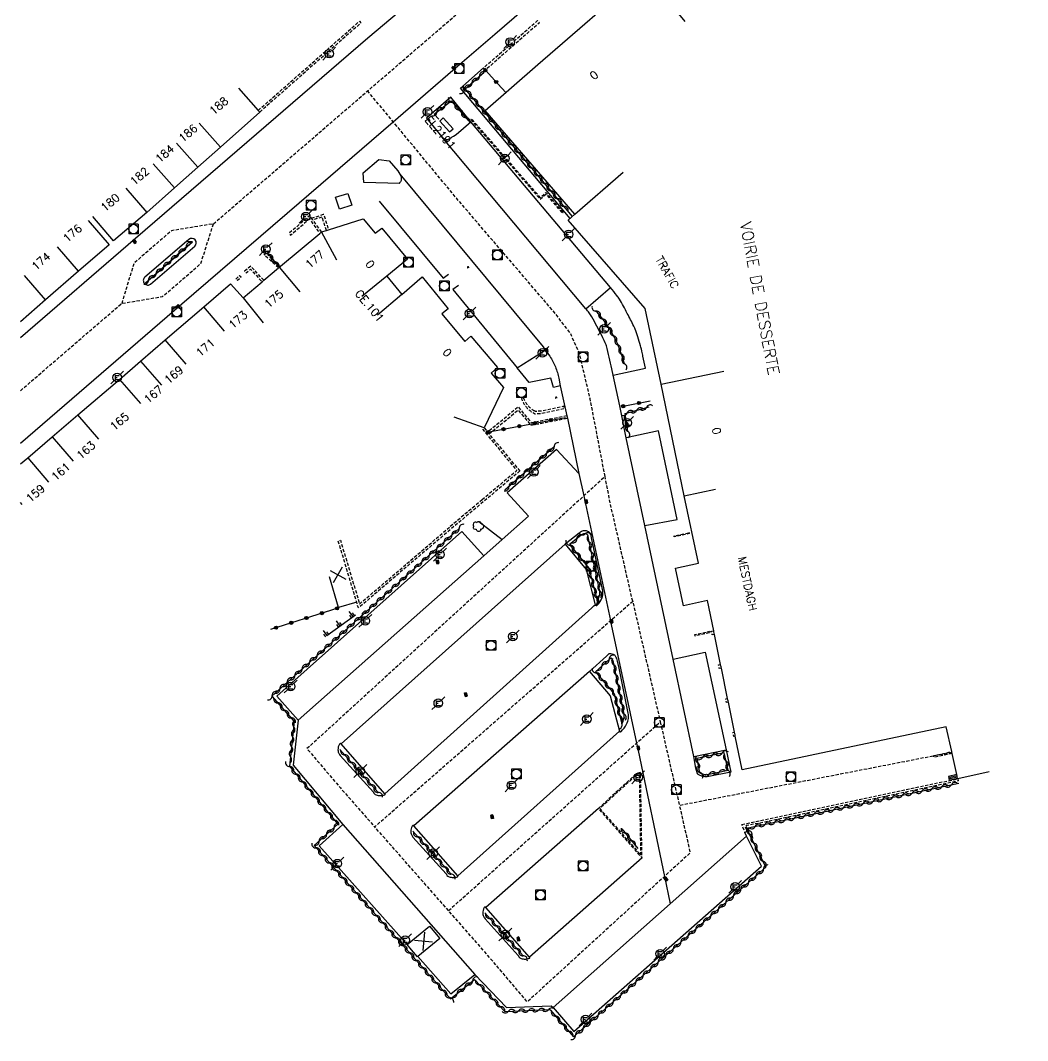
# Model space of a CAD drawing. Header units: millimetres. Extents: x 153000 to 154001, y 120000 to 121000.
# Drawn here: x 153000 to 153157.3, y 120034.1 to 120193.4 of the extents above; entities that cross this region are included whole.
import ezdxf
from ezdxf.enums import TextEntityAlignment as Align

# ---------------------------------------------------------------- set-up
doc = ezdxf.new("R2010")
doc.units = ezdxf.units.MM
doc.linetypes.add('DASHED', pattern=[0.75, 0.5, -0.25])
doc.layers.get('0').update_dxf_attribs({"linetype": 'CONTINUOUS'})
for name, color, linetype in [('W0001', 6, 'DASHED'), ('W0008', 7, 'CONTINUOUS'), ('W0017', 7, 'CONTINUOUS'), ('W0100', 7, 'CONTINUOUS'), ('W0112', 1, 'DASHED'), ('W0211', 2, 'CONTINUOUS'), ('W0300', 7, 'CONTINUOUS'), ('W0310', 3, 'CONTINUOUS'), ('W0322', 7, 'CONTINUOUS'), ('W0400', 7, 'CONTINUOUS'), ('W0420', 7, 'CONTINUOUS'), ('W0471', 7, 'CONTINUOUS'), ('W0984', 7, 'CONTINUOUS'), ('W0989', 7, 'CONTINUOUS'), ('W0991', 7, 'CONTINUOUS'), ('W1102', 7, 'CONTINUOUS')]:
    doc.layers.add(name, color=color, linetype=linetype)
doc.styles.get("Standard").update_dxf_attribs({"font": 'romans.shx', "width": 0.85})

# ---------------------------------------------------------------- blocks, each defined once
blk = doc.blocks.new('T471')
for p, q in [((-0.333334, 0.333334), (-0.333334, -0.333334)), ((-0.333334, 0.333334), (0.333334, 0.333334)), ((-0.333334, 0), (0, 0)), ((0.500001, 0.500001), (1.000002, 1.000002)), ((-0.500001, -0.500001), (-1.000002, -1.000002)), ((-0.333334, -0.333334), (0.333334, -0.333334))]:
    blk.add_line(p, q)
blk.add_ellipse((0, 0), major_axis=(0.471405, 0.471405), ratio=1, start_param=5.4977871438, end_param=11.780972451)
blk = doc.blocks.new('T420')
for p, q in [((0.75, 0.75), (-0.75, 0.75)), ((-0.75, 0.75), (-0.75, -0.75)), ((0.75, 0.75), (0.75, -0.75)), ((0.75, -0.75), (-0.75, -0.75))]:
    blk.add_line(p, q)
blk.add_ellipse((0, 0), major_axis=(-0.53, 0.53), ratio=1, start_param=3.926991, end_param=10.210176)
blk = doc.blocks.new('T300')
for p, q in [((-0.8, 0.51), (-0.86, 0.34)), ((-0.86, 0.34), (-0.86, 0.17)), ((-0.86, 0.17), (-0.74, 0.06)), ((-0.69, 0.63), (-0.8, 0.51)), ((-0.8, -0.06), (-0.74, 0.06)), ((-0.74, 0.06), (-0.69, 0.11)), ((-0.57, 0.69), (-0.69, 0.63)), ((-0.46, 0.69), (-0.57, 0.69)), ((-0.29, 0.63), (-0.46, 0.69)), ((-0.29, 0.63), (-0.17, 0.74)), ((-0.23, 0.57), (-0.29, 0.63)), ((-0.17, 0.74), (-0.06, 0.8)), ((-0.06, 0.8), (0.06, 0.8)), ((0.06, 0.8), (0.23, 0.74)), ((0.23, 0.74), (0.34, 0.63)), ((0.34, 0.63), (0.4, 0.51)), ((0.46, 0.46), (0.34, 0.46)), ((0.4, 0.51), (0.4, 0.46)), ((0.57, 0.4), (0.46, 0.46)), ((0.57, 0.4), (0.69, 0.29)), ((0.69, 0.29), (0.74, 0.17)), ((0.74, 0.06), (0.69, -0.17)), ((0.74, 0.17), (0.74, 0.06)), ((-0.8, -0.17), (-0.8, -0.06)), ((-0.8, -0.23), (-0.8, -0.17)), ((-0.74, -0.34), (-0.8, -0.23)), ((-0.69, -0.4), (-0.74, -0.34)), ((-0.51, -0.46), (-0.69, -0.4)), ((-0.4, -0.46), (-0.51, -0.46)), ((-0.4, -0.46), (-0.34, -0.46)), ((-0.34, -0.46), (-0.34, -0.4)), ((-0.34, -0.51), (-0.34, -0.46)), ((-0.29, -0.63), (-0.34, -0.51)), ((-0.17, -0.74), (-0.29, -0.63)), ((-0.06, -0.8), (-0.17, -0.74)), ((0.06, -0.8), (-0.06, -0.8)), ((0.17, -0.74), (0.06, -0.8)), ((0.23, -0.69), (0.17, -0.74)), ((0.29, -0.46), (0.23, -0.46)), ((0.29, -0.63), (0.23, -0.69)), ((0.46, -0.4), (0.29, -0.46)), ((0.34, -0.51), (0.29, -0.63)), ((0.34, -0.51), (0.34, -0.46)), ((0.57, -0.34), (0.46, -0.4)), ((0.63, -0.29), (0.57, -0.34)), ((0.69, -0.17), (0.63, -0.29))]:
    blk.add_line(p, q)
blk = doc.blocks.new('T400')
for p, q in [((-0.15, 0.3), (0.15, 0.3)), ((-0.15, -0.25), (-0.15, 0.3)), ((-0.15, 0.15), (0.15, 0.15)), ((-0.15, 0), (0.15, 0)), ((0.15, 0.3), (0.15, -0.25)), ((-0.15, -0.15), (0.15, -0.15)), ((-0.15, -0.25), (-0.15, -0.3)), ((-0.15, -0.3), (0.15, -0.3)), ((0.15, -0.3), (0.15, -0.25))]:
    blk.add_line(p, q)
blk = doc.blocks.new('t991o')
at = {"color": 0, "linetype": 'Continuous'}
for p, q in [((-1, 1), (1, -1)), ((-1, -1), (1, 1))]:
    blk.add_line(p, q, dxfattribs=at)
blk = doc.blocks.new('t310o')
at = {"color": 0, "linetype": 'Continuous'}
for centre, start, end in [((-0.5, 0.38), 216.8699, 323.1304), ((0.5, -0.37), 36.8699, 143.1303)]:
    blk.add_arc(centre, 0.625, start, end, dxfattribs=at)
blk = doc.blocks.new('t211o')
at = {"color": 0, "linetype": 'Continuous'}
for p, q in [((-0.29, 0.5), (-0.29, 0)), ((0, 1), (0, 0)), ((0.29, 0.5), (0.29, 0))]:
    blk.add_line(p, q, dxfattribs=at)
blk = doc.blocks.new('t322o')
at = {"color": 0, "linetype": 'Continuous'}
for radius in [0.25, 0.15]:
    blk.add_circle((0, 0), radius, dxfattribs=at)

msp = doc.modelspace()

# ---------------------------------------------------------------- linework, layer by layer
at = {"layer": 'W0001', "flags": 128}
for points in [[(153030.15, 120161.68), (153054.23, 120182.43), (153107.84, 120228.65), (153114.22, 120229.71), (153120.2, 120234.87), (153122.17, 120241.08), (153115.62, 120239.99), (153109.74, 120234.92), (153107.84, 120228.65)], [(153091.31, 120122.21), (153088.99, 120134.32), (153087.32, 120141.36), (153085.95, 120144.49), (153083.41, 120147.82), (153068.15, 120165.62), (153058.21, 120177.63), (153054.23, 120182.43)], [(153000, 120135.61), (153015.82, 120149.25), (153022.2, 120150.31), (153028.18, 120155.47), (153030.15, 120161.68), (153023.6, 120160.59), (153017.72, 120155.52), (153015.82, 120149.25)], [(153095.62, 120102.73), (153092.12, 120118.03), (153091.31, 120122.21), (153088, 120119.18), (153044.75, 120079.69), (153049.97, 120073.57), (153055.33, 120067.48), (153092.16, 120099.7), (153095.62, 120102.73), (153099.93, 120083.87)], [(153145.47, 120079.09), (153142.66, 120078.55), (153102.92, 120070.8), (153104.61, 120063.42), (153100.59, 120059.75), (153079.17, 120040.15), (153072.54, 120047.94), (153066.86, 120054.4), (153096.21, 120080.56), (153099.93, 120083.87), (153102.92, 120070.8)], [(153066.86, 120054.4), (153055.33, 120067.48)]]:
    msp.add_lwpolyline(points, dxfattribs=at)
at = {"layer": 'W0008', "flags": 128}
for points in [[(153153.17, 120276.08), (153112.73, 120241.08), (153092.59, 120223.71), (153088.09, 120219.78), (153076.38, 120209.69), (153064.34, 120199.29), (153059.14, 120194.8), (153054.28, 120190.69), (153017.99, 120159.36), (153000, 120143.87)], [(153000, 120127.42), (153025.23, 120149.19), (153043.53, 120164.97), (153058.21, 120177.63), (153067.54, 120185.68), (153074.07, 120191.31), (153084.68, 120200.45), (153088.55, 120203.79), (153131.02, 120240.42), (153139.4, 120247.65), (153157.3, 120263.09)], [(153059.27, 120169.45), (153081.64, 120142.48), (153081.98, 120141.96)], [(153019.38, 120152.34), (153019.88, 120152.77), (153026.89, 120158.85), (153025.93, 120158.91)], [(153084.32, 120136.36), (153085.34, 120131.66), (153085.42, 120131.31), (153087.23, 120122.66), (153088, 120119.18), (153088.27, 120117.92), (153092.16, 120099.7), (153092.28, 120099.1), (153096.21, 120080.56), (153096.46, 120079.4), (153100.59, 120059.75), (153101.49, 120055.47)], [(153079.35, 120116.02), (153075.25, 120112.34)], [(153050.08, 120080.44), (153085.1, 120111.63)], [(153072.36, 120109.83), (153043.38, 120084.16)], [(153056.89, 120072.66), (153089.78, 120102.18)], [(153088.86, 120091.77), (153061.45, 120067.66)], [(153093.56, 120082.41), (153068.29, 120059.83)], [(153090.26, 120070.35), (153072.7, 120054.91)], [(153050.38, 120067.85), (153070.98, 120044.44)], [(153083.18, 120039.25), (153101.49, 120055.47), (153113.41, 120066.02)], [(153097.08, 120062.62), (153079.52, 120047.12)]]:
    msp.add_lwpolyline(points, dxfattribs=at)
msp.add_lwpolyline([(153105.19, 120078.45), (153110.2, 120079.51), (153110.97, 120076.01), (153107.24, 120075.28, 0.23357), (153107.14, 120075.3, -0.088545), (153106.88, 120075.29, -0.047602), (153106.42, 120075.4, -0.044788), (153105.95, 120075.6, -0.161391), (153105.78, 120075.77, -0.054159), (153105.56, 120076.44), (153105.51, 120076.65), (153105.19, 120078.45), (153101.96, 120093.67), (153097.54, 120114.53), (153094.63, 120128.22), (153093.6, 120133.26), (153092.58, 120138.06), (153092.37, 120139.03, 0.007134), (153091.52, 120142.63, 0.052868), (153091.35, 120143.1, 0.008674), (153089.83, 120146.07, 0.017806), (153089.01, 120147.48, 0.017268), (153088.83, 120147.75, 0.006689), (153088.32, 120148.42), (153065.83, 120175.27)], format="xyb", dxfattribs=at)
msp.add_lwpolyline([(153019.42, 120153.32, 0.207869), (153019.19, 120152.85, 0.198442), (153019.38, 120152.34, 0.189347), (153019.86, 120152.1, 0.20266), (153020.33, 120152.26), (153027.23, 120158.16, 0.985495), (153026.31, 120159.23), (153025.93, 120158.91)], format="xyb", close=True, dxfattribs=at)
at = {"layer": 'W0017', "flags": 128}
for points in [[(153085.85, 120162.51), (153068.75, 120182.84), (153069.11, 120183.16), (153072.31, 120186.02)], [(153056.02, 120165.22), (153066.02, 120153.17), (153066.87, 120153.82)], [(153088.32, 120148.42), (153092.14, 120151.74)], [(153097.54, 120114.53), (153102.58, 120115.48), (153099.63, 120129.34), (153094.63, 120128.22)], [(153087.23, 120122.66), (153083.71, 120126.43), (153076.03, 120119.68), (153079.35, 120116.02)], [(153071.62, 120115.17), (153075.25, 120112.34), (153072.36, 120109.83), (153068.92, 120113.64), (153040.07, 120087.87), (153043.38, 120084.16), (153042.6, 120077.14), (153050.38, 120067.85), (153046.68, 120064.5), (153060.38, 120049.08)], [(153101.96, 120093.67), (153106.96, 120094.75), (153110.2, 120079.51)], [(153146.24, 120075.66), (153144.93, 120075.36), (153145.05, 120074.79), (153146.37, 120075.09)], [(153146.28, 120075.46), (153145.16, 120075.21), (153145.2, 120075.03), (153146.32, 120075.28)], [(153062.05, 120047.21), (153067.21, 120041.39), (153070.98, 120044.44), (153075.89, 120039.24), (153082.87, 120039.52), (153083.18, 120039.25), (153086.45, 120035.49), (153115.72, 120061.32), (153113.41, 120066.02), (153113.15, 120066.61)]]:
    msp.add_lwpolyline(points, dxfattribs=at)
for points in [[(153092.58, 120138.06), (153097.62, 120139.12), (153097.23, 120140.99, 0.003887), (153097.06, 120141.76, 0.006386), (153096.95, 120142.23, 0.00408), (153096.84, 120142.62, 0.01237), (153096.43, 120144.01, 0.009125), (153095.99, 120145.24, 0.02346), (153095.79, 120145.7, 0.009747), (153094.78, 120147.69, 0.008528), (153093.54, 120149.91, 0.031121), (153093.16, 120150.47, 0.012879), (153092.14, 120151.74), (153070.33, 120177.63), (153067.23, 120181.45), (153063.41, 120178.17), (153065.83, 120175.27, 0.089175), (153066.19, 120174.98, 0.100337), (153066.57, 120174.85, 0.144696), (153066.85, 120174.89, 0.042628), (153067.64, 120175.37), (153068.03, 120175.65), (153070.33, 120177.63)], [(153068.44, 120152.06), (153067.55, 120151.4), (153077.58, 120139.18), (153081.54, 120141.66), (153081.98, 120141.96), (153082.67, 120140.99, -0.047906), (153083.55, 120139.33, -0.048128), (153084.08, 120137.54), (153084.32, 120136.36), (153083.25, 120136.09), (153082.82, 120137.58), (153079.43, 120136.87), (153077.58, 120139.18)], [(153079.52, 120047.12), (153072.7, 120054.91, 0.477282), (153072.43, 120054.86, 0.11961), (153072.21, 120053.98, 0.086475), (153072.27, 120053.64, 0.067206), (153072.47, 120053.25), (153072.57, 120053.11), (153077.74, 120047.38, -0.114433), (153077.8, 120047.28, 0.106423), (153077.86, 120047.16, 0.135984), (153078.19, 120046.93, 0.08236), (153078.84, 120046.83, 0.088967), (153079.51, 120046.95, 0.524775), (153079.55, 120047.09)]]:
    msp.add_lwpolyline(points, format="xyb", dxfattribs=at)
for points in [[(153057.6, 120171.5), (153058.92, 120169.96), (153059.27, 120169.45, -0.11277), (153059.45, 120169, -0.094385), (153059.44, 120168.42, -0.170218), (153059.25, 120168.12, 0.474318), (153059.25, 120167.97), (153053.65, 120168.12), (153053.51, 120169.64), (153055.98, 120171.7)], [(153090.97, 120103.85, 0.06495), (153090.91, 120104.57), (153089.19, 120112.63), (153089.12, 120113, 0.196297), (153088.76, 120113.54, 0.163609), (153088.03, 120113.74, 0.101937), (153087.74, 120113.66, 0.05285), (153087.26, 120113.35), (153085.1, 120111.63), (153088.34, 120107.68), (153089.78, 120102.18, 0.585111), (153090.08, 120102.1, 0.098594), (153090.85, 120103.29, 0.081592)], [(153094.96, 120084.42, 0.090817), (153094.94, 120085.24), (153093.49, 120092.28), (153093.26, 120093.36, 0.080762), (153092.96, 120094.13, 0.163313), (153092.64, 120094.4, 0.069794), (153092.19, 120094.52, 0.116884), (153091.91, 120094.49, 0.105512), (153091.86, 120094.46, -0.011976), (153091.54, 120094.16), (153088.86, 120091.77), (153092.11, 120087.95), (153093.56, 120082.41, 0.582429), (153093.8, 120082.35, 0.07391), (153094.67, 120083.54, 0.080585)], [(153049.59, 120079.51, 0.086475), (153049.65, 120079.17, 0.067206), (153049.85, 120078.78), (153049.95, 120078.64), (153055.12, 120072.91, -0.114433), (153055.18, 120072.81, 0.106423), (153055.24, 120072.69, 0.135984), (153055.58, 120072.46, 0.08236), (153056.22, 120072.36, 0.088967), (153056.89, 120072.48, 0.524775), (153056.93, 120072.62), (153056.89, 120072.66), (153050.08, 120080.44, 0.477282), (153049.81, 120080.39, 0.11961)], [(153068.29, 120059.83), (153061.45, 120067.66, 0.477282), (153061.18, 120067.6, 0.11961), (153060.96, 120066.72, 0.086475), (153061.02, 120066.38, 0.067206), (153061.22, 120065.99), (153061.31, 120065.85), (153066.49, 120060.13, -0.114433), (153066.55, 120060.02, 0.106423), (153066.61, 120059.9, 0.135984), (153066.94, 120059.68, 0.08236), (153067.59, 120059.57, 0.088967), (153068.26, 120059.69, 0.524775)]]:
    msp.add_lwpolyline(points, format="xyb", close=True, dxfattribs=at)
msp.add_lwpolyline([(153051.75, 120164.57), (153049.82, 120163.95), (153049.22, 120165.82), (153051.15, 120166.43)], close=True, dxfattribs=at)
at = {"layer": 'W0100', "flags": 128}
for points in [[(153103.68, 120119.2), (153100.05, 120136.61), (153097.55, 120148.43), (153085.56, 120162.26), (153086.61, 120163.2), (153072.57, 120179.35), (153080.82, 120186.58), (153097.41, 120200.98), (153098.5, 120201.9)], [(153076.28, 120189.49), (153076.63, 120189.2)], [(153034.05, 120182.86), (153037.14, 120179.39), (153037.38, 120179.13), (153031.23, 120173.63), (153027.7, 120170.53), (153024.05, 120167.27), (153019.72, 120163.46), (153014.56, 120159.02), (153011.29, 120162.81)], [(153010.6, 120162.19), (153013.85, 120158.39), (153009.08, 120154.3), (153003.92, 120149.81), (153000, 120146.39)], [(153040.61, 120155.05), (153046.77, 120160.17), (153047.04, 120160.4), (153047.79, 120160.63), (153048.12, 120160.74), (153053.51, 120162.46), (153055.39, 120160.21), (153056.42, 120161.01), (153060.46, 120156.15), (153057.21, 120153.48), (153059.56, 120150.63), (153062.74, 120153.38), (153066.83, 120148.42), (153065.83, 120147.6), (153069.4, 120143.28), (153070.36, 120144.11), (153074.52, 120139.24), (153073.5, 120138.35), (153075.43, 120136.09), (153072.43, 120129.82), (153067.72, 120131.48)], [(153000, 120124.16), (153001.14, 120125.14), (153004.98, 120128.41), (153008.97, 120131.82), (153015.46, 120137.38), (153018.75, 120140.24), (153022.62, 120143.56), (153028.64, 120148.71), (153032.8, 120152.28), (153034.77, 120150.11), (153037.74, 120152.62), (153038.01, 120152.85), (153040.32, 120154.8)], [(153151.27, 120076.09), (153146.39, 120075), (153146.37, 120075.09), (153146.32, 120075.28), (153146.28, 120075.46), (153146.24, 120075.66), (153145.51, 120078.95), (153145.47, 120079.09), (153145.44, 120079.24), (153144.59, 120083.08), (153112.74, 120076.37), (153111.65, 120081.67), (153111.61, 120081.87), (153111.57, 120082.05), (153111.53, 120082.25), (153110.56, 120086.97), (153110.52, 120087.16), (153110.48, 120087.34), (153110.44, 120087.54), (153109.47, 120092.26), (153109.43, 120092.46), (153109.39, 120092.65), (153109.35, 120092.84), (153108.39, 120097.55), (153108.35, 120097.74), (153108.31, 120097.92), (153108.27, 120098.12), (153107.3, 120102.82), (153103.54, 120102.02), (153102.29, 120107.89), (153105.89, 120108.69), (153103.68, 120119.2), (153108.57, 120120.23)], [(153000.29, 120117.82), (153000, 120118.16)], [(153052.52, 120102.57), (153049.66, 120101.72), (153048.25, 120106.52)]]:
    msp.add_lwpolyline(points, dxfattribs=at)
for points in [[(153067.56, 120176.5), (153066.05, 120178.23), (153065.5, 120177.71), (153067.03, 120176.05)], [(153060.41, 120049.11), (153063.91, 120051.99), (153065.5, 120050.06), (153062.05, 120047.21), (153062, 120047.18), (153061.09, 120048.29)]]:
    msp.add_lwpolyline(points, close=True, dxfattribs=at)
at = {"layer": 'W0112', "flags": 128}
for points in [[(153037.14, 120179.39), (153047.12, 120188.18), (153052.95, 120193.32), (153053.19, 120193.06), (153047.36, 120187.92), (153037.38, 120179.13)], [(153072.61, 120185.68), (153072.31, 120186.02), (153076.28, 120189.49), (153080.76, 120193.42), (153081.06, 120193.08), (153076.63, 120189.2), (153072.61, 120185.68)], [(153045.47, 120162.56), (153047.36, 120163.17), (153048.12, 120160.74)], [(153047.79, 120160.63), (153047.13, 120162.73), (153045.69, 120162.26), (153045.59, 120162.4), (153045.18, 120162.97), (153041.97, 120160.19), (153042.2, 120159.92), (153045.12, 120162.44), (153046.77, 120160.17)], [(153047.04, 120160.4), (153045.69, 120162.26)], [(153040.32, 120154.8), (153038.09, 120156.8), (153038.67, 120157.46), (153038.96, 120157.2), (153038.62, 120156.83), (153039.43, 120156.1), (153040.61, 120155.05)], [(153038.01, 120152.85), (153036.66, 120154.32), (153035.98, 120155.06), (153035.02, 120154.29), (153035.24, 120154.01), (153035.94, 120154.57), (153036.4, 120154.08), (153037.74, 120152.62)], [(153040.35, 120154.83), (153040.4, 120154.89), (153040.61, 120155.04)], [(153085.34, 120131.66), (153079.84, 120130.6), (153077.78, 120133.09), (153073, 120129.14)], [(153078.04, 120123.05), (153073.23, 120128.86), (153073.72, 120129.28), (153077.74, 120132.59), (153079.56, 120130.38), (153079.7, 120130.21), (153085.41, 120131.31)], [(153072.43, 120129.82), (153073, 120129.14), (153073.23, 120128.86)], [(153072.16, 120129.6), (153072.73, 120128.91), (153077.53, 120123.12), (153072.11, 120118.56)], [(153078.02, 120123.07), (153072.34, 120118.29), (153067.34, 120114.09), (153052.79, 120101.67), (153052.52, 120102.57), (153049.64, 120112.14), (153049.98, 120112.24), (153052.86, 120102.67), (153052.97, 120102.29), (153067.1, 120114.36)], [(153072.11, 120118.56), (153067.1, 120114.36)], [(153108.39, 120097.55), (153108.05, 120097.48), (153107.91, 120098.05), (153108.27, 120098.12)], [(153109.47, 120092.26), (153109.15, 120092.2), (153109.03, 120092.78), (153109.35, 120092.84)], [(153110.56, 120086.97), (153110.28, 120086.91), (153110.15, 120087.48), (153110.44, 120087.54)], [(153111.65, 120081.67), (153111.4, 120081.62), (153111.28, 120082.2), (153111.53, 120082.25)], [(153145.51, 120078.95), (153142.68, 120078.32), (153142.66, 120078.55), (153142.66, 120078.62), (153145.44, 120079.24)]]:
    msp.add_lwpolyline(points, dxfattribs=at)
for points in [[(153084.77, 120163.46), (153082.08, 120166.55), (153081.21, 120165.75), (153070.48, 120178.06), (153070.35, 120177.95), (153081.19, 120165.5), (153082.06, 120166.3), (153084.64, 120163.35)], [(153034.23, 120153.62), (153034.48, 120153.38), (153033.91, 120152.8), (153033.66, 120153.05)], [(153104.42, 120113.44), (153104.45, 120113.3), (153102.11, 120112.78), (153102.08, 120112.93)], [(153105.39, 120097.29), (153105.34, 120097.51), (153107.69, 120098.03), (153107.74, 120097.81)], [(153096.84, 120075.98), (153096.27, 120075.84), (153090.26, 120070.35), (153097.08, 120062.62)], [(153096.91, 120063.04), (153096.69, 120075.78), (153096.34, 120075.7), (153090.47, 120070.34)], [(153112.67, 120067.85), (153146.39, 120075), (153146.46, 120074.65), (153113.15, 120067.59), (153113.48, 120066.74), (153113.15, 120066.61)]]:
    msp.add_lwpolyline(points, close=True, dxfattribs=at)
for points in [[(153069.98, 120154.79, 0.977486), (153069.86, 120154.95, 1.023033)], [(153080.28, 120132.44, -0.09141), (153079.24, 120133.32, -0.09141), (153078.58, 120134.52), (153078.24, 120134.41, 0.09141), (153078.97, 120133.1, 0.09141), (153080.11, 120132.13, 0.008523), (153080.36, 120132), (153081.43, 120132.07), (153084.95, 120132.83), (153084.88, 120133.17), (153081.39, 120132.43), (153080.43, 120132.36, -0.005472)], [(153083.75, 120134.42, 0.977486), (153083.62, 120134.58, 1.023033)]]:
    msp.add_lwpolyline(points, format="xyb", close=True, dxfattribs=at)
at = {"layer": 'W0211', "flags": 128}
msp.add_lwpolyline([(153047.87, 120097.36), (153052.31, 120100.62)], dxfattribs=at)
at = {"layer": 'W0310'}
for p, q in [((153025.89, 120158.08), (153026.89, 120158.85)), ((153019.88, 120152.77), (153025.89, 120158.08)), ((153093.93, 120067.16), (153096.41, 120064.08))]:
    msp.add_line(p, q, dxfattribs=at)
at = {"layer": 'W0310', "flags": 128}
for points in [[(153069.45, 120182.77), (153072.41, 120185.36)], [(153069.45, 120182.77), (153069.11, 120183.16)], [(153065.36, 120178.02), (153064.6, 120178.82), (153067.29, 120180.88), (153070.01, 120177.72)], [(153094.84, 120129.25), (153094.44, 120132.03), (153098.2, 120133.11)], [(153083.35, 120126.83), (153075.68, 120120.08)], [(153068.53, 120114.07), (153039.25, 120087.92), (153042.77, 120083.96), (153042, 120076.95), (153049.58, 120067.91), (153045.87, 120064.55), (153067.15, 120040.6), (153070.93, 120043.65), (153075.65, 120038.65), (153082.66, 120038.93), (153082.77, 120038.84), (153086.39, 120034.67), (153116.43, 120061.18), (153113.93, 120066.26), (153113.68, 120066.85)], [(153055.88, 120072.86), (153049.91, 120079.59)], [(153113.83, 120066.88), (153113.67, 120067.31), (153146.54, 120074.28)], [(153067.25, 120060.08), (153061.28, 120066.8)], [(153078.5, 120047.33), (153072.53, 120054.06)]]:
    msp.add_lwpolyline(points, dxfattribs=at)
at = {"layer": 'W0310'}
for points in [[(153069.35, 120182.68), (153069.45, 120182.77)], [(153086.21, 120162.84), (153069.45, 120182.77)], [(153038.81, 120156.9), (153039.43, 120156.1)], [(153039.43, 120156.1), (153040.4, 120154.89)]]:
    msp.add_lwpolyline(points, dxfattribs=at)
at = {"layer": 'W0310', "flags": 128}
msp.add_lwpolyline([(153094.33, 120139.82, 0.023498), (153093.79, 120141.57, 0.023498), (153093.09, 120143.27, 0.037775), (153091.63, 120145.84, 0.037775), (153089.81, 120148.16)], format="xyb", dxfattribs=at)
for points in [[(153090.08, 120102.84, 0.056043), (153090.41, 120103.46, 0.081592), (153090.5, 120103.88, 0.06495), (153090.46, 120104.48), (153088.74, 120112.53), (153088.66, 120112.91, 0.196297), (153088.5, 120113.15, 0.163609), (153088.05, 120113.27, 0.101937), (153087.95, 120113.24, 0.05285), (153087.55, 120112.99), (153085.76, 120111.56), (153088.76, 120107.9)], [(153093.94, 120083.62, 0.015398), (153094.07, 120083.85, 0.080585), (153094.29, 120084.53, 0.090817), (153094.28, 120085.1), (153092.83, 120092.14), (153092.6, 120093.22, 0.079963), (153092.38, 120093.78, 0.048819), (153092.19, 120093.84, -0.006855), (153091.99, 120093.66), (153089.8, 120091.7), (153092.72, 120088.27)], [(153110.51, 120076.31), (153109.91, 120079.06), (153105.63, 120078.15), (153105.89, 120076.73), (153105.94, 120076.52, 0.054118), (153106.13, 120075.93, 0.044739), (153106.54, 120075.76, 0.047602), (153106.93, 120075.67, 0.088545), (153107.06, 120075.68, -0.112963), (153107.28, 120075.68)]]:
    msp.add_lwpolyline(points, format="xyb", close=True, dxfattribs=at)
at = {"layer": 'W0322', "flags": 128}
for points in [[(153072.61, 120185.68), (153074.57, 120183.54), (153075.8, 120182.18)], [(153094.15, 120133.18), (153098.36, 120134.05)], [(153079.56, 120130.38), (153085.12, 120131.44)], [(153049.45, 120101.62), (153048.58, 120101.34), (153039.04, 120098.33)]]:
    msp.add_lwpolyline(points, dxfattribs=at)
at = {"layer": 'W0322'}
for points in [[(153073.72, 120129.28), (153079.56, 120130.38)], [(153073, 120129.14), (153073.72, 120129.28)]]:
    msp.add_lwpolyline(points, dxfattribs=at)
at = {"layer": 'W1102'}
for p, q in [((153031.23, 120173.63), (153027.92, 120177.38)), ((153024.38, 120174.27), (153027.7, 120170.53)), ((153020.74, 120171.02), (153024.05, 120167.27)), ((153016.44, 120167.24), (153019.72, 120163.46)), ((153049.43, 120156.01), (153047.04, 120160.4)), ((153009.08, 120154.3), (153005.81, 120158.08)), ((153040.4, 120154.88), (153043.62, 120151.05)), ((153003.92, 120149.81), (153000.63, 120153.58)), ((153057.21, 120153.48), (153053.34, 120150.32)), ((153059.56, 120150.63), (153055.75, 120147.39)), ((153034.77, 120150.11), (153037.89, 120146.2)), ((153031.89, 120144.92), (153028.64, 120148.71)), ((153025.87, 120139.76), (153022.62, 120143.56)), ((153018.75, 120140.24), (153022.03, 120136.47)), ((153015.46, 120137.38), (153018.73, 120133.6)), ((153012.23, 120128.03), (153008.97, 120131.82)), ((153004.98, 120128.41), (153008.22, 120124.61)), ((153001.14, 120125.14), (153004.39, 120121.34))]:
    msp.add_line(p, q, dxfattribs=at)
at = {"layer": 'W1102', "flags": 128}
for points in [[(153097.41, 120200.98), (153103.79, 120193.29)], [(153086.61, 120163.2), (153094.16, 120169.76)], [(153100.05, 120136.61), (153109.84, 120138.65)]]:
    msp.add_lwpolyline(points, dxfattribs=at)

# ---------------------------------------------------------------- block references
at = {"layer": 'W0211', "rotation": 36.30166738071419}
for p in [(153051.9, 120100.32), (153049.88, 120098.84), (153047.87, 120097.36)]:
    msp.add_blockref('t211o', p, dxfattribs=at)
at = {"layer": 'W0300'}
msp.add_blockref('T300', (153071.57, 120114.39), dxfattribs=at)
at = {"layer": 'W0310'}
for p, rotation in [((153071.71, 120184.74), 41.11127533426556), ((153070.53, 120183.71), 41.11127533426556), ((153069.35, 120182.68), 41.11127533426556), ((153069.77, 120182.39), 130.0716724668196), ((153066.29, 120180.12), 37.4794020958041), ((153067.49, 120180.65), 310.7026485927834), ((153070.78, 120181.19), 130.0716724668196), ((153071.78, 120179.99), 130.0716724668196), ((153065.05, 120179.16), 37.4794020958041), ((153068.51, 120179.46), 310.7026485927834), ((153069.53, 120178.28), 310.7026485927834), ((153072.79, 120178.79), 130.0716724668196), ((153073.8, 120177.59), 130.0716724668196), ((153074.81, 120176.39), 130.0716724668196), ((153075.82, 120175.2), 130.0716724668196), ((153076.82, 120174), 130.0716724668196), ((153077.83, 120172.8), 130.0716724668196), ((153078.84, 120171.6), 130.0716724668196), ((153079.85, 120170.4), 130.0716724668196), ((153080.86, 120169.2), 130.0716724668196), ((153081.86, 120168.01), 130.0716724668196), ((153082.87, 120166.81), 130.0716724668196), ((153083.88, 120165.61), 130.0716724668196), ((153084.89, 120164.41), 130.0716724668196), ((153025.89, 120158.08), 41.42773925255443), ((153023.54, 120156.01), 41.42773925255443), ((153024.72, 120157.04), 41.42773925255443), ((153038.81, 120156.9), 308.3541477054023), ((153022.37, 120154.97), 41.42773925255443), ((153039.78, 120155.67), 308.3541477054023), ((153020.02, 120152.9), 41.42773925255443), ((153021.2, 120153.94), 41.42773925255443), ((153089.94, 120148.02), 131.9143827351567), ((153090.94, 120146.81), 127.3287643694613), ((153091.83, 120145.53), 122.7431460037122), ((153092.63, 120144.18), 118.1575276380172), ((153093.31, 120142.77), 113.5719092723403), ((153093.88, 120141.31), 108.9862909065401), ((153094.33, 120139.82), 104.4006725408983), ((153096.26, 120132.55), 16.06841719416449), ((153097.77, 120132.98), 16.06841719416449), ((153094.76, 120132.12), 16.06841719416449), ((153094.62, 120130.8), 98.18825559245357), ((153094.84, 120129.25), 98.18825559245357), ((153082.18, 120125.8), 221.3258729453009), ((153083.35, 120126.83), 221.3258729453009), ((153081, 120124.76), 221.3258729453009), ((153078.65, 120122.69), 221.3258729453009), ((153079.83, 120123.73), 221.3258729453009), ((153077.47, 120121.66), 221.3258729453009), ((153076.3, 120120.63), 221.3258729453009), ((153067.36, 120113.03), 221.77348092349), ((153068.53, 120114.07), 221.77348092349), ((153066.19, 120111.99), 221.77348092349), ((153085.82, 120111.49), 309.3643583890563), ((153086.91, 120112.48), 218.6915908628183), ((153088.22, 120113.26), 170.1059818591231), ((153088.86, 120111.97), 102.0207616746906), ((153063.86, 120109.9), 221.77348092349), ((153065.03, 120110.94), 221.77348092349), ((153086.81, 120110.28), 309.3643583890563), ((153089.19, 120110.43), 102.0207616746906), ((153062.69, 120108.86), 221.77348092349), ((153087.8, 120109.07), 309.3643583890563), ((153089.51, 120108.9), 102.0207616746906), ((153060.35, 120106.77), 221.77348092349), ((153061.52, 120107.81), 221.77348092349), ((153088.78, 120107.85), 284.645317952493), ((153089.84, 120107.37), 102.0207616746906), ((153059.19, 120105.73), 221.77348092349), ((153089.17, 120106.33), 284.645317952493), ((153089.57, 120104.82), 284.645317952493), ((153090.17, 120105.84), 102.0207616746906), ((153056.85, 120103.64), 221.77348092349), ((153058.02, 120104.68), 221.77348092349), ((153089.96, 120103.3), 284.645317952493), ((153090.49, 120104.31), 97.77992308194298), ((153055.68, 120102.6), 221.77348092349), ((153090.08, 120102.84), 55.66747482798219), ((153053.35, 120100.51), 221.77348092349), ((153054.52, 120101.55), 221.77348092349), ((153052.18, 120099.47), 221.77348092349), ((153049.84, 120097.38), 221.77348092349), ((153051.01, 120098.42), 221.77348092349), ((153048.68, 120096.34), 221.77348092349), ((153046.34, 120094.25), 221.77348092349), ((153047.51, 120095.3), 221.77348092349), ((153045.17, 120093.21), 221.77348092349), ((153090.79, 120092.59), 221.7106292050757), ((153091.96, 120093.63), 221.7106292050757), ((153092.7, 120092.78), 102.1561760828238), ((153042.84, 120091.12), 221.77348092349), ((153044, 120092.17), 221.77348092349), ((153089.95, 120091.52), 310.4301499898792), ((153093.02, 120091.24), 101.6183318663859), ((153040.5, 120089.04), 221.77348092349), ((153041.67, 120090.08), 221.77348092349), ((153090.97, 120090.33), 310.4301499898792), ((153091.98, 120089.14), 310.4301499898792), ((153093.33, 120089.71), 101.6183318663859), ((153039.33, 120087.99), 221.77348092349), ((153092.83, 120087.86), 284.6534123459518), ((153093.65, 120088.18), 101.6183318663859), ((153040.22, 120086.83), 311.6692442492096), ((153093.23, 120086.35), 284.6534123459518), ((153093.96, 120086.64), 101.6183318663859), ((153041.26, 120085.66), 311.6692442492096), ((153042.3, 120084.49), 311.6692442492096), ((153093.62, 120084.83), 284.6534123459518), ((153094.28, 120085.11), 101.6183318663859), ((153042.68, 120083.11), 263.6762080567462), ((153093.94, 120083.62), 58.90392621903861), ((153042.51, 120081.55), 263.6762080567462), ((153042.33, 120080), 263.6762080567462), ((153042.16, 120078.44), 263.6762080567462), ((153050.68, 120078.72), 131.5871810057187), ((153106.53, 120078.34), 192.0212853809934), ((153108.06, 120078.66), 192.0212853809934), ((153109.59, 120078.99), 192.0212853809934), ((153110.17, 120077.84), 102.3296810852802), ((153042.04, 120076.9), 309.948852950751), ((153051.72, 120077.55), 131.5871810057187), ((153052.76, 120076.38), 131.5871810057187), ((153105.75, 120077.5), 280.2400309563646), ((153110.51, 120076.31), 102.3296810852802), ((153043.05, 120075.7), 309.948852950751), ((153053.8, 120075.2), 131.5871810057187), ((153106.11, 120075.98), 293.8155176445212), ((153107.59, 120075.74), 11.12616644236541), ((153109.13, 120076.04), 11.12616644236541), ((153044.05, 120074.5), 309.948852950751), ((153045.06, 120073.3), 309.948852950751), ((153054.84, 120074.03), 131.5871810057187), ((153143.86, 120073.71), 11.9808158532873), ((153145.39, 120074.04), 11.9808158532873), ((153046.07, 120072.1), 309.948852950751), ((153055.88, 120072.86), 131.5871810057187), ((153136.2, 120072.09), 11.9808158532873), ((153137.73, 120072.41), 11.9808158532873), ((153139.26, 120072.74), 11.9808158532873), ((153140.8, 120073.06), 11.9808158532873), ((153142.33, 120073.39), 11.9808158532873), ((153047.07, 120070.9), 309.948852950751), ((153128.54, 120070.46), 11.9808158532873), ((153130.07, 120070.79), 11.9808158532873), ((153131.6, 120071.11), 11.9808158532873), ((153133.14, 120071.44), 11.9808158532873), ((153134.67, 120071.76), 11.9808158532873), ((153048.08, 120069.7), 309.948852950751), ((153049.08, 120068.5), 309.948852950751), ((153120.88, 120068.84), 11.9808158532873), ((153122.41, 120069.16), 11.9808158532873), ((153123.95, 120069.49), 11.9808158532873), ((153125.48, 120069.81), 11.9808158532873), ((153127.01, 120070.14), 11.9808158532873), ((153048.98, 120067.37), 222.1779150426426), ((153113.83, 120066.88), 111.4083756881793), ((153114.75, 120067.54), 11.9808158532873), ((153116.29, 120067.86), 11.9808158532873), ((153117.82, 120068.19), 11.9808158532873), ((153119.35, 120068.51), 11.9808158532873), ((153046.66, 120065.27), 222.1779150426426), ((153047.82, 120066.32), 222.1779150426426), ((153062.05, 120065.93), 131.5871810057187), ((153094.45, 120066.52), 308.808585919116), ((153095.43, 120065.3), 308.808585919116), ((153113.89, 120066.36), 113.6585679128753), ((153046.19, 120064.18), 311.6250926925985), ((153063.09, 120064.76), 131.5871810057187), ((153064.13, 120063.59), 131.5871810057187), ((153114.58, 120064.95), 116.1212451640426), ((153115.27, 120063.54), 116.1212451640426), ((153047.23, 120063.01), 311.6250926925985), ((153065.17, 120062.42), 131.5871810057187), ((153115.96, 120062.14), 116.1212451640426), ((153048.27, 120061.84), 311.6250926925985), ((153049.31, 120060.67), 311.6250926925985), ((153066.21, 120061.25), 131.5871810057187), ((153116.06, 120060.85), 41.42595631731776), ((153050.35, 120059.5), 311.6250926925985), ((153067.25, 120060.08), 131.5871810057187), ((153113.71, 120058.78), 41.42595631731776), ((153114.88, 120059.81), 41.42595631731776), ((153051.39, 120058.33), 311.6250926925985), ((153052.43, 120057.16), 311.6250926925985), ((153112.53, 120057.74), 41.42595631731776), ((153053.47, 120055.99), 311.6250926925985), ((153110.19, 120055.67), 41.42595631731776), ((153111.36, 120056.7), 41.42595631731776), ((153054.51, 120054.82), 311.6250926925985), ((153109.01, 120054.63), 41.42595631731776), ((153055.55, 120053.64), 311.6250926925985), ((153056.59, 120052.47), 311.6250926925985), ((153073.3, 120053.19), 131.5871810057187), ((153106.66, 120052.56), 41.42595631731776), ((153107.84, 120053.59), 41.42595631731776), ((153057.64, 120051.3), 311.6250926925985), ((153074.34, 120052.02), 131.5871810057187), ((153075.38, 120050.85), 131.5871810057187), ((153105.49, 120051.52), 41.42595631731776), ((153058.68, 120050.13), 311.6250926925985), ((153076.42, 120049.67), 131.5871810057187), ((153103.14, 120049.45), 41.42595631731776), ((153104.31, 120050.49), 41.42595631731776), ((153059.72, 120048.96), 311.6250926925985), ((153060.76, 120047.79), 311.6250926925985), ((153077.46, 120048.5), 131.5871810057187), ((153101.97, 120048.41), 41.42595631731776), ((153061.8, 120046.62), 311.6250926925985), ((153078.5, 120047.33), 131.5871810057187), ((153099.62, 120046.34), 41.42595631731776), ((153100.79, 120047.38), 41.42595631731776), ((153062.84, 120045.45), 311.6250926925985), ((153098.44, 120045.31), 41.42595631731776), ((153063.88, 120044.28), 311.6250926925985), ((153064.92, 120043.11), 311.6250926925985), ((153070.63, 120043.41), 38.93940075354278), ((153071.74, 120042.8), 313.4047679674946), ((153096.1, 120043.23), 41.42595631731776), ((153097.27, 120044.27), 41.42595631731776), ((153065.96, 120041.94), 311.6250926925985), ((153068.19, 120041.44), 38.93940075354278), ((153069.41, 120042.42), 38.93940075354278), ((153072.81, 120041.66), 313.4047679674946), ((153094.92, 120042.2), 41.42595631731776), ((153067, 120040.77), 311.6250926925985), ((153073.89, 120040.52), 313.4047679674946), ((153092.57, 120040.12), 41.42595631731776), ((153093.75, 120041.16), 41.42595631731776), ((153074.96, 120039.38), 313.4047679674946), ((153076.22, 120038.68), 2.238820330185006), ((153077.78, 120038.74), 2.238820330185006), ((153079.35, 120038.8), 2.238820330185006), ((153080.91, 120038.86), 2.238820330185006), ((153082.48, 120038.92), 2.238820330185006), ((153090.22, 120038.05), 41.42595631731776), ((153091.4, 120039.09), 41.42595631731776), ((153083.58, 120037.9), 310.9821877320902), ((153084.61, 120036.72), 310.9821877320902), ((153089.05, 120037.02), 41.42595631731776), ((153085.64, 120035.54), 310.9821877320902), ((153086.7, 120034.94), 41.42595631731776), ((153087.88, 120035.98), 41.42595631731776)]:
    msp.add_blockref('t310o', p, dxfattribs=dict(at, rotation=rotation))
at = {"layer": 'W0322'}
for p, rotation in [((153072.61, 120185.68), 312.2753003269317), ((153074.3, 120183.83), 312.2753003269317), ((153094.15, 120133.18), 11.67878814595157), ((153096.6, 120133.68), 11.67878814595157), ((153082.82, 120131), 10.74035751749343), ((153075.46, 120129.6), 10.74035751749343), ((153077.91, 120130.07), 10.74035751749343), ((153080.37, 120130.54), 10.74035751749343), ((153073, 120129.14), 10.74035751749343), ((153047.07, 120100.87), 197.5560543126287), ((153049.45, 120101.62), 197.5560543126292), ((153042.3, 120099.36), 197.5560543126287), ((153044.69, 120100.11), 197.5560543126287), ((153039.92, 120098.6), 197.5560543126287)]:
    msp.add_blockref('t322o', p, dxfattribs=dict(at, rotation=rotation))
at = {"layer": 'W0400'}
for p, rotation in [((153067.67, 120185.98), 224.4198297885797), ((153017.79, 120158.92), 34.96255665938398), ((153024.5, 120148.74), 130.8131735761104), ((153082.18, 120141.93), 14.61377354051425), ((153088.36, 120118.29), 11.91061444386156), ((153065.14, 120108.89), 12.01548315303875), ((153092.33, 120099.59), 11.87660031451676), ((153069.55, 120088.16), 12.13471632980143), ((153096.51, 120079.81), 11.99226652358966), ((153073.66, 120069.04), 191.9582982540458), ((153100.82, 120059.32), 215.6162945196097), ((153077.77, 120049.96), 191.9582982540458)]:
    msp.add_blockref('T400', p, dxfattribs=dict(at, rotation=rotation))
at = {"layer": 'W0420'}
for p in [(153068.52, 120185.92), (153060.18, 120171.63), (153045.4, 120164.55), (153017.66, 120160.85), (153074.48, 120156.81), (153060.58, 120155.66), (153066.21, 120151.98), (153024.42, 120147.91), (153087.87, 120140.87), (153074.88, 120138.29), (153078.25, 120135.29), (153089.1, 120108.17), (153073.49, 120095.81), (153099.79, 120083.78), (153077.45, 120075.73), (153120.32, 120075.29), (153102.43, 120073.27), (153087.88, 120061.37), (153081.22, 120056.84)]:
    msp.add_blockref('T420', p, dxfattribs=at)
at = {"layer": 'W0471'}
for p in [(153076.5, 120190.08), (153048.22, 120188.25), (153063.57, 120179.17), (153075.66, 120171.9), (153044.56, 120162.8), (153085.62, 120160.03), (153038.32, 120157.73), (153070.13, 120147.66), (153091.17, 120145.28), (153081.52, 120141.53), (153015.11, 120137.67), (153094.77, 120130.6), (153080.19, 120122.91), (153065.53, 120110), (153053.87, 120099.66), (153076.9, 120097.21), (153042.21, 120089.39), (153065.26, 120086.79), (153088.46, 120084.32), (153053.08, 120076.2), (153096.47, 120075.21), (153076.69, 120073.97), (153064.47, 120063.38), (153049.5, 120061.74), (153111.62, 120058.1), (153075.73, 120050.66), (153060.09, 120049.78), (153099.9, 120047.67), (153088.24, 120037.38)]:
    msp.add_blockref('T471', p, dxfattribs=at)
at = {"layer": 'W0991', "rotation": 15.83854592133431}
msp.add_blockref('t991o', (153049.6, 120106.86), dxfattribs=at)
at = {"layer": 'W0991', "extrusion": (0, 0, -1), "rotation": 320.5329681579072}
msp.add_blockref('t991o', (-153062.96, 120049.6), dxfattribs=at)

# ---------------------------------------------------------------- texts
at = {"layer": 'W0984'}
for s, rotation, p in [('EL2191', 311.0011, (153065.59, 120175.91)), ('TRAFIC', 299.4674, (153101.02, 120154.1)), ('MESTDAGH', 281.9489, (153113.56, 120105.46))]:
    msp.add_text(s, height=1.25, rotation=rotation, dxfattribs=at).set_placement(p, align=Align.MIDDLE)
at = {"layer": 'W0989'}
msp.add_text('VOIRIE DE DESSERTE', height=1.75, rotation=280.587, dxfattribs=at).set_placement((153115.47, 120150.02), align=Align.MIDDLE)
at = {"layer": 'W0991'}
for s, rotation, p in [('0', 41.0582, (153089.59, 120184.89)), ('188', 40.5799, (153030.97, 120180.11)), ('186', 40.5799, (153026.17, 120175.84)), ('184', 40.5799, (153022.54, 120172.63)), ('182', 40.5799, (153018.58, 120169.12)), ('180', 40.5799, (153014.02, 120165.01)), ('176', 40.5799, (153008.12, 120160.2)), ('174', 40.5799, (153003.22, 120155.83)), ('177', 40.5961, (153045.98, 120156.12)), ('0', 309.8339, (153054.62, 120155.36)), ('175', 40.5961, (153039.58, 120149.94)), ('CE.101', 309.4823, (153054.53, 120148.88)), ('173', 40.5961, (153033.98, 120146.7)), ('171', 40.5564, (153028.88, 120142.34)), ('0', 309.8339, (153066.67, 120141.56)), ('169', 40.7858, (153023.95, 120138.1)), ('167', 40.5945, (153020.76, 120135.04)), ('165', 40.5799, (153015.47, 120130.81)), ('0', 281.7646, (153108.72, 120129.33)), ('163', 40.5303, (153010.23, 120126.32)), ('161', 40.4222, (153006.3, 120122.97)), ('159', 40.5945, (153002.34, 120119.58))]:
    msp.add_text(s, height=1.25, rotation=rotation, dxfattribs=at).set_placement(p, align=Align.MIDDLE)

doc.saveas('drawing.dxf')
